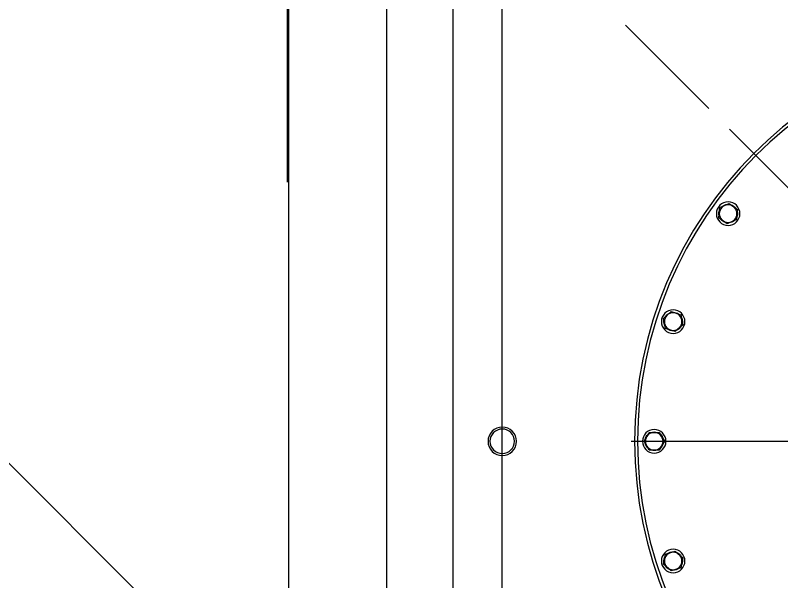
# Model space of a CAD drawing. Header units: millimetres. Extents: x 163705 to 1616509, y 81827 to 302547.
# Drawn here: x 596258 to 597040, y 152947 to 153525 of the extents above; entities that cross this region are included whole.
import ezdxf

# ---------------------------------------------------------------- set-up
doc = ezdxf.new("R2010")
doc.units = ezdxf.units.MM
doc.header["$LTSCALE"] = 10
doc.linetypes.add('ACAD_ISO02W100', pattern=[15, 12, -3])
doc.layers.add('1-文本', color=4, linetype='Continuous', lineweight=0)
doc.layers.add('1-虚线', color=8, linetype='ACAD_ISO02W100', lineweight=0)

# ---------------------------------------------------------------- blocks, each defined once
blk = doc.blocks.new('G$C2612153E')
blk.add_line((1827.78, 4044.19), (3627.78, 5844.19))
at = {"lineweight": -2}
blk.add_line((2399.63, 4045.16), (2903.72, 4045.16), dxfattribs=at)
for points in [[(1727.78, 5944.19), (3727.78, 5944.19), (3727.78, 3944.19), (1727.78, 3944.19)], [(1827.78, 5844.19), (3627.78, 5844.19), (3627.78, 4044.19), (1827.78, 4044.19)]]:
    blk.add_lwpolyline(points, close=True)
blk = doc.blocks.new('A$Cf96f6bcf')
at = {"layer": '1-文本', "lineweight": -2}
blk.add_lwpolyline([(-15.9, 8.89), (-21.09, -0.11), (-15.9, -9.11), (-5.51, -9.11), (-0.31, -0.11), (-5.51, 8.89)], close=True, dxfattribs=at)
blk.add_circle((-10.7, -0.11), 12, dxfattribs=at)
for start, end in [(71.32828, 108.67172), (131.32828, 168.67172), (11.32828, 48.67172), (191.32828, 228.67172), (311.32828, 348.67172), (251.32828, 288.67172)]:
    blk.add_arc((-10.7, -0.11), 9.5, start, end, dxfattribs=at)
blk = doc.blocks.new('*X42')
at = {"layer": '1-文本', "lineweight": -2}
blk.add_circle((0, 0), 9, dxfattribs=at)
at = {"layer": '1-文本', "lineweight": -2, "rotation": 341.9999999999995}
blk.add_blockref('A$Cf96f6bcf', (10.21, -3.2), dxfattribs=at)
blk = doc.blocks.new('*X41')
at = {"layer": '1-文本', "lineweight": -2}
for p, rotation in [((7217.9, -27425.7), 143.9999999999997), ((7107.79, -27481.8), 125.9999999999998), ((6863.67, -27481.8), 89.9999999999998), ((6985.73, -27501.14), 107.9999999999998)]:
    blk.add_blockref('*X42', p, dxfattribs=dict(at, rotation=rotation))
blk = doc.blocks.new('*X51')
at = {"ltscale": 2}
blk.add_line((0, -418.5), (0, -83), dxfattribs=at)
blk = doc.blocks.new('A$C2352ff67')
at = {"ltscale": 2}
blk.add_lwpolyline([(2667.18, 50), (2667.18, 1150), (1567.18, 1150), (1567.18, 50)], close=True, dxfattribs=at)
at = {"layer": '1-文本', "lineweight": -2}
blk.add_lwpolyline([(1517.18, 500), (1517.18, 0), (2717.18, 0), (2717.18, 1200), (1517.18, 1200), (1517.18, 700)], dxfattribs=at)
for centre, radius in [((2117.18, 600), 415), ((2117.18, 600), 412), ((2117.18, 50), 14.5), ((2117.18, 50), 12.5)]:
    blk.add_circle(centre, radius, dxfattribs=at)
at = {"ltscale": 2}
blk.add_blockref('*X51', (2117.18, 600), dxfattribs=at)
at = {"layer": '1-文本', "lineweight": -2}
blk.add_blockref('*X41', (-4868.55, 27706.14), dxfattribs=at)
blk = doc.blocks.new('A$C285bc443')
at = {"layer": '1-虚线'}
blk.add_lwpolyline([(2418.33, 1273.9), (721.27, -423.15), (2418.33, -2120.21, -2.414214)], format="xyb", close=True, dxfattribs=at)
at = {"xscale": -1, "rotation": 180}
blk.add_blockref('A$C2352ff67', (-1395.91, 176.85), dxfattribs=at)

msp = doc.modelspace()

# ---------------------------------------------------------------- block references
at = {"rotation": 90}
for name, p in [('G$C2612153E', (600580.646, 150955.08)), ('A$C285bc443', (596881.44, 152369.206))]:
    msp.add_blockref(name, p, dxfattribs=at)

doc.saveas('drawing.dxf')
